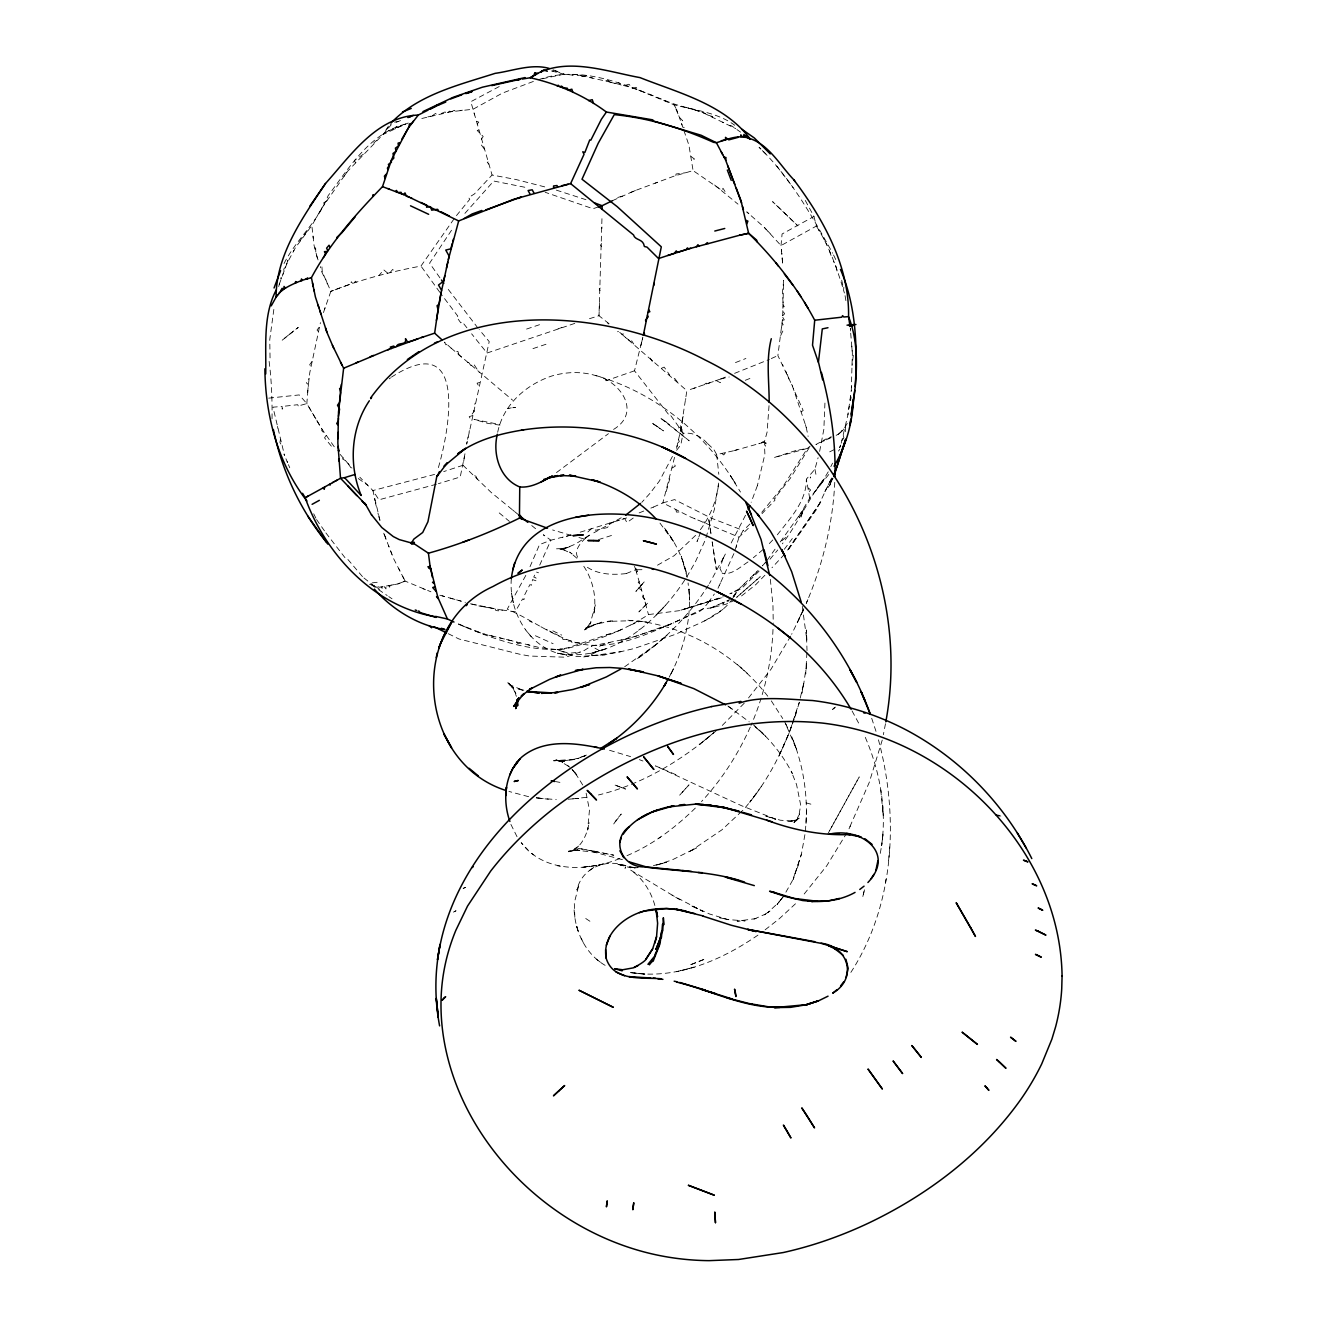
<?xml version="1.0" encoding="UTF-8"?>
<svg xmlns="http://www.w3.org/2000/svg" width="1327" height="1327" viewBox="0 0 1327 1327"><rect width="100%" height="100%" fill="white"/><g stroke="black" fill="none" stroke-linecap="round" stroke-linejoin="round"><path stroke-width="0.75" stroke-dasharray="5 3.75" d="M769.03 405.68L767.089 432.187L764.352 442.007L764.899 454.315L757.369 485.699M327.238 283.895C326.707 278.919 321.117 273.943 320.388 266.578M609.076 323.771L598.975 315.726L602.043 215.82M601.911 228.443L601.927 226.934M843.906 437.877L843.242 435.289M781.719 251.251L781.437 249.376M574.84 917.305L574.292 903.007L578.987 884.528L576.897 890.035C582.221 865.967 610.121 857.01 630.657 867.825L617.785 864.275L634.605 867.725L629.943 867.194L638.353 867.559M783.063 302.639L782.416 292.885L783.643 280.445L782.615 318.181L777.887 355.586L792.484 386.157L806.119 426.846L808.11 436.417M851.287 390.586L852.365 353.181L850.325 328.632M850.856 972.392C894.912 904.384 898.993 816.569 878.457 739.836M511.343 578.539C508.672 609.574 526.57 643.811 557.473 653.183C611.133 663.799 658.905 620.207 685.86 578.356M806.036 823.503L806.484 810.2M834.766 482.348C832.825 523.883 822.674 564.887 806.385 603.088M772.994 629.396C771.717 662.422 764.153 695.149 750.982 725.454M599.588 303.17L598.975 315.726L586.716 319.558M313.255 238.163L313.056 236.372M806.916 652.619L805.688 674.033L806.882 662.14L803.283 686.971L801.79 693.291L803.98 682.277L799.634 700.606M315.926 419.017L306.819 403.574L308.411 384.598L306.388 382.906L309.141 378.245M826.223 439.867L826.306 438.789L815.923 444.578L831.183 437.595M307.549 392.56L309.805 372.539L320.437 322.627M705.964 537.717L714.44 509.22L718.604 483.061M287.13 461.58L287.511 462.459L285.172 456.969M806.235 481.552L806.418 479.147L814.894 469.277L818.095 457.715M888.609 860.659L889.82 845.299M805.29 831.117C808.724 799.202 803.93 766.508 791.804 736.817L796.98 750.385L784.721 721.772M272.035 418.785C272.267 399.609 271.521 379.489 269.033 360.762L270.061 358.738L269.763 339.563L274.142 307.217M785.733 371.145L786.712 373.202M787.309 374.463L788.885 378.991L787.989 375.873M843.624 289.784L843.856 287.196M622.429 859.68L591.593 851.453L595.607 852.233L575.072 850.176L579.816 850.225L568.62 851.221L578.108 849.761L568.686 851.735L574.657 849.662L571.605 850.889L578.854 845.929L574.624 849.313C581.84 844.801 585.622 836.325 587.977 828.43L587.612 829.939L589.47 810.001L586.119 793.164M675.874 175.579L676.024 174.003L685.578 172.775M853.311 355.271L852.017 365.638M325.065 307.665L324.468 309.473M851.387 387.6L851.436 385.958M765.662 442.339L765.812 443.981L765.978 442.919M831.067 255.481L828.678 249.277M837.038 271.007L835.413 263.808L833.456 261.684M629.413 340.342L625.349 337.473L623.093 333.724L622.247 334.454L619.245 331.999L686.872 390.669L680.867 429.185L676.206 449.919M718.471 484.985C716.464 501.175 709.945 516.767 700.258 529.855M841.218 443.185L847.903 414.82L851.304 390.47M804.908 834.683L801.408 854.223L793.164 879.469L801.408 854.223M885.441 883.052L886.021 879.237M438.374 467.602C450.218 427.211 467.121 328.333 391.448 377.133M765.613 445.325L765.397 446.237M847.903 414.82L848.102 413.626M518.907 515.092L491.139 492.4L463.007 465.263L465.064 453.336L460.22 477.007L438.391 483.675M467.004 442.173L466.656 444.147L489.215 341.62L479.213 329.594M682.741 418.387L683.106 416.313M682.708 418.652L682.028 422.5L683.057 424.275L680.519 425.834L682.675 431.375L679.739 434.178M885.491 723.713L883.367 734.677M286.615 264.322L287.843 260.274L287.893 261.718M824.432 478.665L822.143 482.149M821.546 483.144L809.686 498.255L798.672 516.568L800.828 517.729L803.349 509.999L800.231 518.094L798.572 516.402M277.459 426.415L277.89 428.239M280.495 439.353L279.914 442.405L282.087 446.137M838.548 434.145L836.143 435.339M764.335 442.14L733.483 450.798M848.633 409.512L849.297 406.327M851.038 397.785L850.507 400.406L850.026 399.676M880.249 853.394C888.062 813.269 880.498 771.153 863.877 734.146M469.376 430.595L469.028 432.287M587.612 829.939L589.288 822.043L588.956 823.553M791.655 384.249L792.7 386.82M674.547 457.334L662.853 502.9L651.076 508.108M819.638 451.396L823.851 429.318L825.029 400.87M863.96 891.628L862.683 897.218L864.491 889.803M708.203 602.674L714.341 594.015M707.374 443.467C701.635 436.616 692.512 432.055 683.438 433.332L670.284 414.903L669.355 415.434L634.505 370.797L642.865 337.174M640.858 345.634L641.422 343.278M641.505 342.897L642.865 337.191M385.51 537.933L386.041 539.326M741.876 586.318L744.646 583.731M278.687 286.516L279.649 283.232M497.675 432.27C503.348 404.619 525.956 384.531 552.148 375.889C566.148 371.859 581.259 371.311 595.292 375.475C653.465 391.797 703.973 431.988 735.34 483.393L730.232 475.448L740.499 492.052M477.405 479.511L475.912 476.194L472.86 475.132M832.56 478.085L829.823 485.151L831.664 477.969L824.896 491.504L829.823 485.151L833.008 478.284M733.665 596.835L735.639 593.501M882.239 740.101L869.251 782.432L848.699 829.425L850.342 826.041M652.585 360.28L652.27 361.425L649.185 356.2L648.173 356.482M799.517 702.182L789.482 732.139L778.783 756.49L789.482 732.139L799.119 702.547M666.287 491.372L669.753 478.782M319.442 212.121L322.892 206.564M458.96 354.972L457.881 351.307L455.194 351.738M467.651 362.487C469.642 361.027 470.322 369.072 474.253 364.892L479.213 372.472M733.914 553.591L717.99 588.276M734.843 550.622L739.023 537.186L743.269 530.535L750.385 523.535M323.456 312.575L330.854 291.343L322.279 271.952L321.781 264.537M852.183 351.091L851.503 342.88M757.352 485.715L751.165 502.286M829.823 485.151L832.46 477.504M794.027 719.416C782.366 753.056 765.546 785.368 741.494 811.842M794.657 717.625L796.515 712.284M840.339 445.822L839.643 447.78L841.119 443.633M314.715 248.049L315.66 247.917L315.809 252.395M316.506 255.182L318.065 259.959L317.219 260.706M716.198 380.567L720.312 382.69L720.08 379.29L727.461 376.204M798.837 863.811L792.136 881.145L784.307 894.962M723.099 558.567L719.947 568.255L721.988 572.783M279.201 284.426L286.914 263.526L295.523 247.535L311.845 225.557L321.283 208.837L347.425 171.465L382.956 134.525L391.266 124.688L389.723 124.456M700.656 532.21L697.023 541.565L699.661 535.08M723.115 558.501L727.047 550.738M704.703 541.283L695.381 561.902L686.872 576.731M293.466 251.35L293.98 250.388M374.513 498.637L374.96 500.843M284.044 263.542C296.303 239.092 318.215 221.675 328.134 195.666C349.2 167.799 369.619 133.347 405.714 123.992L404.901 122.864L404.005 124.771M815.624 491.123L822.806 480.142C807.911 500.296 797.66 523.584 782.349 543.838M803.449 609.939L791.638 634.289M843.839 428.969L843.375 429.566M810.598 477.139L810.216 478.002L810.631 477.073M395.164 128.868L396.342 126.264L397.918 127.591M343.992 176.358L346.928 172.178M831.664 477.969L816.785 509.087L787.276 551.252M677.251 381.911L674.746 378.427L674.05 378.991M802.951 610.337L797.228 622.794L803.78 608.645M539.707 565.136L550.904 540.189L570.842 535.046M723.497 557.605L709.497 583.465M750.269 727.146C738.044 754.3 721.805 779.745 701.485 801.574M781.553 327.686L781.769 325.762M780.691 335.532L782.88 330.987L781.454 328.615M525.824 575.371L507.246 609.176C532.658 619.875 555.316 638.552 583.001 644.325C623.408 650.744 662.256 625.813 698.583 612.211L703.244 608.761L708.585 602.193M530.02 566.695L539.525 544.601L550.904 540.189L543.324 534.781L544.551 535.66M828.794 474.485L820.385 484.72M745.525 515.224L729.966 545.347M828.23 471.831L820.982 483.907M830.802 466.689L832.56 463.156M790.693 636.097L771.037 669.206L745.592 701.684M641.654 590.266L638.519 588.027L641.621 585.887L640.145 584.991M643.18 595.558L642.467 596.901L645.486 599.953L644.524 600.235L645.337 603.055M846.991 832.593L826.688 865.884L801.923 896.836M758.696 443.732L759.591 443.483M829.574 830.685L859.249 776.909L827.766 834.019M841.799 431.258L842.396 430.18L841.5 431.574M838.681 434.029L843.607 429.318L847.389 423.18M669.19 677.135L673.502 668.808L670.384 674.995C684.068 648.704 691.45 618.747 689.144 589.055L689.658 600.119L688.083 582.935M809.254 447.647L790.228 478.417L776.759 495.651L777.34 496.862L774.338 498.753L775.001 500.146L762.013 513.665M733.765 596.553L736.253 592.688M732.72 598.394C720.146 617.486 695.597 623.989 676.306 634.041L634.206 648.505L620.92 651.673L605.046 654.792L575.802 656.666L557.456 649.666L538.878 647.427L482.812 633.725L455.625 622.778M672.441 456.422L659.37 481.071L650.164 493.146M493.627 636.429L483.973 634.007M354.409 282.717L355.371 281.191L356.349 282.087M676.604 450.334L680.851 444.761L683.073 433.365L678.13 427.991L679.955 427.41L683.438 433.332M838.482 451.047L839.709 449.355M481.469 139.235L483.194 136.515L477.189 130.477L478.815 129.996M708.452 585.091C690.007 614.451 665.225 639.631 636.661 659.237L657.877 643.18L624.37 666.967M343.212 457.964L342.565 458.943L345.601 460.701M388.446 126.165L382.956 134.525L405.714 123.992M733.085 597.648L738.575 589.304L758.099 570.461M724.326 602.043L722.966 604.1L722.784 602.707L723.895 602.939L721.191 603.403M729.021 600.003L727.826 601.794L727.677 600.584M326.193 435.356L324.534 437.827L333.21 448.426M474.834 404.42L475.083 403.242M467.568 439.303L468.049 436.981M819.439 485.997L820.086 485.118M333.094 290.53L330.854 291.343C359.899 279.748 390.254 271.819 420.958 266.063L455.277 217.097M756.672 793.264L749.722 802.254L762.776 784.522M316.987 420.808L322.245 429.616L321.632 430.562L325.861 434.874M451.528 230.251L429.6 263.177L440.282 278.322M767.039 560.359L776.527 547.139M803.548 509.452L779.729 542.677L785.883 537.269L784.556 535.942M585.721 537.966C580.214 543.174 572.866 551.252 578.688 558.982M386.837 129.233L388.081 127.774M312.061 361.425L309.689 364.676L310.999 366.617M784.29 549.295L792.335 538.53M720.461 582.968L719.217 585.622M841.899 440.547L843.707 438.175M319.061 327.321L317.037 330.075L318.181 331.352M725.537 452.64L723.746 454.945L721.805 453.502M783.245 896.621L776.992 904.583L784.307 895.36L778.203 902.957L767.669 912.644L770.738 910.504L762.925 915.812L765.563 914.054L753.039 919.561L756.058 918.566L737.165 921.154L745.144 920.855L727.86 919.578L719.616 917.737L728.39 919.694L709.563 914.004L690.587 905.396L702.928 911.35L672.026 895.111M464.914 213.365L493.744 181.036L525.392 187.372M456.455 215.621L469.791 199.282L468.58 197.574L474.369 193.991L492.068 175.015L515.921 179.493L544.7 186.875M390.005 272.715L392.61 269.481L395.098 271.554M736.684 544.667L736.485 547.338M761.781 512.338L783.03 486.478L807.397 448.393L810.117 446.137M769.992 559.231L777.738 549.992M777.34 534.814C790.096 518.409 806.584 501.224 806.418 479.147L809.686 498.255M477.139 124.074L478.782 122.134L476.343 121.205M649.898 493.428L641.754 502.402M733.134 596.437L738.575 589.304L729.8 593.816M589.669 535.063L584.212 539.144L585.937 537.651M744.248 703.194L721.357 726.367M772.795 539.956L767.056 545.961M693.391 388.479L696.277 387.534M285.653 266.926L283.762 269.016L284.028 271.355M283.248 273.478L282.933 274.324M784.522 554.255L771.982 567.724M307.466 230.832L299.786 241.05M606.356 634.986L609.226 634.024M764.899 575.255L755.942 584.477L738.857 598.079M831.249 436.616L826.588 439.701M741.843 811.212L721.838 829.889L689.393 851.851L696.509 847.853L672.258 859.863L655.09 865.519L666.403 862.351L651.756 866.017M677.765 443.052L679.374 441.393L678.479 439.851M661.609 609.325L655.787 615.28L667.813 603.005M695.613 535.345L674.199 555.681L656.202 565.932M675.874 509.684L676.455 512.106L680.303 511.923M759.061 571.157L741.727 588.442L730.663 593.683M748.295 528.295L739.023 537.186L690.388 516.9L662.853 502.9L674.547 499.599L711.007 518.028L743.269 530.535M795.47 903.787L779.413 918.632L764.07 930.642M806.285 427.659L805.373 424.607M695.331 808.077C675.028 827.882 651.922 845.365 625.581 856.247M661.742 368.16L664.163 367.098L669.77 375.126M587.861 531.978L591.427 528.727M613.256 522.042L609.392 523.236L610.287 524.762L607.119 527.632L595.441 530.269L594.081 527.914M639.15 581.541L638.187 582.404L639.83 583.88M763.125 549.494L753.321 557.755M712.251 381.977L713.296 381.595M736.867 597.15L760.222 576.698L736.601 597.399M761.499 442.936L763.191 441.46L764.02 442.239M809.304 491.521L810.598 490.011L808.491 488.054M484.322 149.039L481.071 144.593L482.846 144.046M663.284 638.42L667.232 634.986L656.865 643.96M716.58 730.464C682.443 759.956 642.666 784.34 598.46 794.973M613.572 429.434C642.235 411.951 619.825 380.783 595.292 375.475M731.393 592.987L730.182 593.617M841.202 431.889L838.133 434.427M713.81 732.67L699.578 744.397L713.578 732.803M703.924 384.896L706.13 383.121L706.528 384.001M708.236 383.403L709.928 382.806M446.834 344.24L445.955 344.854L444.462 342.084L452.922 349.764M474.618 114.951L474.137 113.226M389.259 378.858L390.52 377.847M638.602 630.242L640.045 629.064M633.228 518.028L626.941 522.556L624.718 518.542L617.055 520.881M448.31 633.725L458.976 638.984L519.62 654.211L529.44 656.036L565.849 657.213L584.079 650.578L591.295 646.083L629.761 638.221L667.697 625.581L703.244 608.761L710.177 608.065M556.477 472.578L608.446 433.664M448.028 112.281L449.687 111.053L450.533 111.833M376.536 140.413L373.766 142.951M748.03 561.935C740.383 566.811 732.305 574.973 722.535 573.43L722.004 572.8M795.089 820.899L799.617 817.963L793.928 822.541L798.273 818.095L795.619 821.048L799.634 813.982L798.854 815.823L800.679 805.008L796.548 784.522L791.356 771.568L792.352 773.575C783.179 755.428 770.124 739.355 754.781 726.051M593.799 867.427L589.337 870.562M658.457 838.482L660.531 837.005M589.088 535.312L575.503 544.053L565.667 548.167L570.311 546.492L559.795 549.229L565.551 548.35L556.361 548.831L565.352 550.058L562.748 549.312L572.103 553.94L569.631 552.065L577.975 559.148M805.273 200.443L813.965 216.434L782.084 234L781.006 245.561L782.731 264.803L781.852 253.142M757.949 935.12C720.345 961.047 673.867 980.835 627.455 971.994M621.202 517.779L590.581 534.599M704.554 621.036L722.983 609.358M721.457 597.797L679.872 610.602L648.472 614.567C623.192 631.055 594.463 641.339 565.435 648.953C527.947 652.436 490.592 637.905 456.554 623.425M813.965 216.434L816.337 226.088L781.006 245.561L764.087 227.166L746.753 211.872L750.933 215.571M735.573 599.887L726.051 604.167L710.658 608.015L713.876 607.152L713.063 606.97M425.536 589.719L422.998 588.74M688.481 607.816L680.519 610.287L723.265 596.768M453.436 912.13L456.073 910.753L453.967 911.749M698.201 110.954L691.5 108.897M514.445 511.442L512.72 510.032M693.656 109.511L674.099 104.85L638.486 90.054L636.031 87.283L632.581 88.328L628.948 84.215L623.541 85.873M829.707 451.843L834.069 449.671M499.217 86.554L470.82 101.698L492.068 175.015M612.576 200.626L633.626 191.171L674.332 176.027L693.092 170.619L722.07 190.524L722.983 188.235L726.698 194.19M771.302 358.555L777.887 355.586M463.123 888.476L465.644 887.332L463.604 888.145M617.553 331.767L618.465 331.352M718.836 604.448L716.497 605.46M710.658 608.015L729.601 599.738M650.877 508.108L653.365 507.096M622.28 629.164L619.659 630.458M626.294 573.546L635.716 569.714L634.339 565.849M636.529 635.981L626.958 638.851M396.043 122.399L400.538 120.575M639.133 512.902L646.282 510.032M734.594 373.351L769.312 359.451M745.243 380.302L750.435 378.261M735.473 362.586L745.89 358.489M586.434 755.063L577.245 758.679L584.925 755.909M388.595 130.693L408.235 123.029M369.503 584.245L379.539 587.231L397.835 583.946L405.117 581.093L430.927 591.792M399.444 583.316L405.117 581.093L393.704 558.849L383.702 533.189M397.835 583.946L399.112 583.449M630.358 625.083L639 621.733L638.171 620.771M619.825 858.503C587.828 871.773 543.954 873.149 521.196 842.662L527.93 849.894M796.499 819.986L794.06 820.932L798.008 819.837L787.558 821.247L794.226 821.231L780.326 820.202L765.845 816.105L775.698 819.207L774.57 818.859M685.644 399.676L685.794 398.498M335.051 289.817L341.205 287.561M343.809 286.599L349.665 284.459L351.356 281.772L352.567 283.381M626.095 573.612C611.963 575.138 595.889 574.657 584.394 565.07M599.539 646.199L610.105 642.417M719.864 379.257L686.872 390.669M585.307 755.76L574.74 759.11L559.115 761.648M634.505 370.797L605.975 380.749M636.396 571.987L637.673 571.539L634.389 565.833M488.154 161.977L487.225 162.292L488.8 164.166M572.169 75.025L575.454 74.378C595.989 79.205 618.282 83.037 638.718 90.12M526.587 329.063L539.525 324.7M532.973 348.619L545.978 344.274M533.388 81.445L502.435 93.089L473.059 109.245L451.628 111.634L420.41 118.8M598.444 206.912L593.003 208.721L545.181 192.282M463.007 465.263L443.716 471.583M502.203 638.469L499.317 637.756M511.326 640.692L504.99 639.15M520.449 642.932L517.994 643.728L516.336 641.92M529.573 645.154L527.665 644.69M619.095 630.74L567.624 647.858L557.456 649.666L568.868 653.299L580.347 652.088M574.79 323.39L487.026 353.032L471.616 333.807M566.662 639.465L562.98 639.514L562.3 637.408M598.427 539.641L611.482 535.478M538.463 79.753C581.508 64.177 626.941 85.392 666.801 101.2C688.796 110.572 714.706 110.406 734.743 125.269M434.592 474.419L372.904 490.542L359.833 477.206M580.198 532.177L626.626 517.928M688.497 607.832L713.478 600.152M714.706 599.787L720.594 597.979M605.742 80.914L607.915 80.25L609.425 81.942M610.188 82.158L614.7 83.369L618.432 82.241L621.053 85.177M571.108 534.963L562.333 537.584M625.697 639.133L620.97 640.195M472.495 415.633L469.211 416.628L471.45 420.676M577.212 75.589L580.662 75.075L581.873 76.286M582.105 76.319L585.837 75.805L592.572 78.028M532.343 622.512L529.423 621.069M542.328 627.489L540.885 626.759M547.321 629.96L546.608 629.612M552.314 632.448L549.478 631.038M436.401 484.239L378.941 499.815L372.904 490.542L380.385 522.075L378.825 516.601M430.927 116.129L427.808 116.925M630.541 341.304L631.735 340.906L633.842 344.157M801.093 411.851L803.183 410.507L793.247 388.413M598.61 865.138L604.233 863.578M782.366 320.354L784.323 319.907L782.648 317.103M781.835 325.181L783.229 324.8L782.084 322.909M479.628 382.508L477.057 383.171L478.782 386.091M782.681 315.776L784.639 313.802L782.814 310.866L782.93 307.018L784.274 306.686L782.996 304.629M601.629 243.488L600.6 245.18L601.546 246.706M484.421 606.937L489.049 607.766M542.312 78.807L564.075 74.163L576.582 75.506M720.395 379.041L729.187 376.984M733.466 450.798L716.68 454.58L713.86 449.471L707.921 443.882M583.698 656.948L620.92 651.673M657.429 182.297L655.074 183.192M600.235 288.025L599.19 288.971L600.119 290.547M459.208 355.188L461.481 357.162M451.097 348.105L512.653 400.223M694.403 518.625L695.265 519.006M702.779 522.257L704.405 521.926L704.67 523.087M467.237 627.787L463.455 626.211M649.45 94.25L651.109 94.897M391.382 585.107L394.401 584.56M557.456 649.666L566.198 648.107M569.067 760.371L575.901 759.21L553.541 760.753L564.655 761.167L555.233 760.321L562.018 761.598L555.864 759.84L562.748 762.312L559.861 761.068L568.387 766.21M394.418 122.084L398.448 121.437M460.087 110.539L462.426 110.207M586.517 797.328L571.207 799.036M451.628 111.634L454.415 110.29L455.277 111.153M334.255 446.768L321.665 428.721L306.819 403.574L300.93 405.249L299.089 404.553L298.276 406.095L297.712 404.718L283.679 406.278L282.17 409.197L282.104 406.46L272.964 407.173L284.509 455.426L283.961 454.149M372.224 582.885L378.212 582.138M676.969 446.602L677.201 445.54M672.159 468.049L675.36 466.042L673.37 462.625M580.198 643.578C579.335 640.493 571.157 645.751 571.572 641.09L567.525 641.107L567.143 639.631M568.155 799.236L578.754 798.373L572.601 798.871M551.551 70.978L564.075 74.163L552.928 70.066M432.287 115.781L435.538 113.425L436.765 114.636M552.248 70.928L553.608 70.829M605.046 654.792L589.52 655.621L599.124 650.529L591.295 646.083M641.969 569.698L636.147 569.731M684.268 127.326L682.841 127.309L676.621 109.494M476.028 631.204L482.282 633.526M560.575 761.001L564.655 761.167M538.281 798.124L556.278 799.6M268.701 398.15L299.238 394.915L306.819 403.574M536.29 797.826L548.35 799.236M536.324 797.842L542.395 798.572M495.054 608.861L495.867 610.52L498.67 610.851L499.101 609.591L515.141 611.78L522.589 598.941L523.999 599.688L524.198 595.773L529.888 584.626L531.58 585.207L532.459 579.584L536.838 581.077L535.859 577.792L533.736 577.063L536.307 572.02L538.513 572.783M499.931 425.138L487.921 423.413L473.971 419.382L499.864 424.54M704.139 113.259L705.466 113.459L698.019 110.921M729.386 125.501L731.641 125.849L740.582 132.136M389.01 546.873L388.413 545.364M391.979 554.421L390.785 551.402M400.024 571.174L398.631 568.454M557.29 865.718L560.425 866.232M441.244 113.508L445.092 111.932L445.889 112.679M450.218 598.112L460.983 601.114M479.113 605.975L484.023 606.87M489.746 607.899L494.075 608.678M555.449 781.57L559.928 782.366M502.485 610.204L471.367 604.001M776.809 166.107L793.131 187.588M528.644 796.698L508.921 791.439M762.262 150.581L767.106 155.209M389.956 585.356L389.707 587.181L388.463 585.622M378.377 514.843L377.946 513.101M686.374 107.553L688.978 108.217L688.083 108.001M523.833 690.189L516.717 688.497L523.817 690.654L509.236 684.5L512.189 686.49L506.732 681.995L514.196 688.597L506.732 681.995M998.684 815.508L1000.857 816.055M316.572 519.554L324.451 530.866M806.053 802.901L812.638 804.61M617.785 864.275L623.06 865.635M470.504 603.768L479.014 605.941M556.328 190.126L585.987 199.697M571.323 535.411L552.596 529.954M578.954 537.535L584.809 539.177M439.768 595.193L465.429 602.358M609.541 750.286L630.624 756.622M707.921 115.101L714.623 117.141L715.369 118.7M640.261 634.721L673.668 622.894M694.784 109.876L701.817 112.131L735.755 128.636M775.698 819.207L741.627 805.754L655.505 765.895L675.941 774.703M664.13 100.371L665.673 101.068M555.2 633.875L559.165 635.849M553.011 69.8L560.309 72.438M638.718 90.12L641.157 91.065M639.332 759.625L642.932 761.018M442.073 595.79L444.412 596.486M373.667 585.754L372.887 585.439L375.027 586.368M766.425 229.637L764.269 227.348M770.124 233.519L767.869 231.147M363.93 577.958L374.015 585.92M535.411 635.749L553.127 643.711M552.845 630.856L561.703 635.102M756.805 571.871L750.103 578.555M850.524 331.004L850.441 328.499M679.971 899.822L630.69 870.13C642.915 878.408 651.109 891.727 654.957 905.81M574.11 909.858C575.089 931.902 585.953 954.694 605.742 965.691M728.54 706.71L732.919 709.514L729.551 707.158M585.738 918.5L592.804 923.161M691.068 156.503L694.469 159.058L691.533 159.953L691.815 161.131M371.261 584.693L387.202 595.524M388.794 596.603L391.996 598.776M531.629 853.377L533.786 854.87M727.876 705.981L749.224 721.855M358.29 478.533L367.761 485.3M714.606 185L737.978 204.142M596.304 959.106L601.396 962.987M567.309 765.248L569.88 767.255M607.418 322.444L608.413 323.987M767.786 696.227C736.701 655.986 689.692 627.936 639.166 621.119L647.095 622.197L627.887 620.19L633.079 620.688L607.102 621.401L613.505 620.605L595.276 624.271L585.904 627.92L601.463 622.147L585.34 628.915L589.188 626.576L584.593 629.927L589.57 625.564L585.257 630.076L591.411 621.185L590.017 624.105L595.475 604.631L593.617 614.783C597.167 597.399 592.738 578.92 582.57 564.506M531.729 525.558L536.772 529.672M755.328 726.931L765.911 736.485L752.21 723.729M387.783 273.213L383.652 269.779L379.058 275.452M499.234 512.919L509.468 521.445M735.672 450.185L737.464 449.687M473.606 410.292L474.436 411.022L472.13 413.924L472.661 414.853M747.682 673.668L737.381 664.562L742.009 668.659M823.437 238.23L824.482 240.154M363.382 154.181L354.326 160.567L355.454 162.508L352.982 165.427M326.973 200.709L323.523 202.998L324.667 204.01M814.927 469.376L816.404 476.658M511.973 686.64L507.395 681.696L513.383 688.531L510.995 685.628L515.871 693.623L512.803 687.204L516.402 696.376M635.451 190.491L628.965 193.211M375.558 586.468L379.638 589.387L378.676 587.065M572.65 770.191L576.781 774.935L572.037 769.378L576.781 774.935M340.127 454.381L351.987 468.116M362.47 576.615L347.657 559.165L345.999 558.999L325.098 531.895M818.56 229.803L819.439 231.28M659.983 523.103L674.398 542.71L663.948 527.383C674.68 541.151 682.675 557.075 686.739 574.093L681.298 556.262L687.187 577.427M531.215 636.612L525.426 629.695M760.636 148.889L759.061 147.231C790.345 177.436 811.825 215.77 832.659 253.175M477.969 328.084L446.22 286.732M384.001 586.434L385.991 588.923L385.858 586.086M381.015 586.965L382.159 588.392L382.093 586.766M466.922 327.819L462.227 321.847L460.751 322.809L456.571 316.888L457.782 316.108L440.995 293.93M558.053 328.814L561.802 327.537M575.437 773.342L582.901 785.252L582.271 783.793M439.784 292.255L420.958 266.063M771.319 700.905L782.748 718.554M348.056 463.554L351.473 468.547M722.402 122.117L723.779 122.781M711.869 116.312L712.516 117.24L712.085 116.378M375.359 502.634L376.304 506.416M622.496 196.064L615.496 198.154L616.043 199.033M313.703 513.781L315.876 518.144M842.761 285.056L841.086 277.21M816.337 226.088C829.508 246.523 837.519 269.895 844.403 293.018M826.091 243.14L827.103 245.163M852.067 710.94L859.548 724.774M517.032 836.723L510.845 824.283M675.99 108.35L674.099 104.85L679.441 117.323L682.642 120.691L680.851 121.454L682.045 124.987M785.269 723.298L787.807 728.059L785.501 723.348M782.515 364.494L783.112 365.671M402.811 576.598L405.117 581.093M833.555 255L836.143 260.407M581.16 938.123L583.897 943.895M383.719 533.205L385.875 538.016M288.44 464.649L289.75 467.718M850.541 395.993L851.055 397.32M317.369 257.985L314.084 245.561L311.845 225.557M871.706 718.289L876.832 733.897M683.903 130.477L688.895 145.091L693.092 170.619M635.733 569.714L644.524 600.235M645.337 603.072L648.472 614.567M578.074 931.09L576.283 924.471L577.908 930.526M802.288 606.339L806.916 640.576L806.318 629.927L807.015 650.562M716.68 454.58L718.803 474.27M845.067 295.672L846.045 301.561M710.973 533.769L708.568 517.928L711.007 534.117M712.168 541.681L716.348 569.416L712.234 542.212M770.34 579.385L772.961 605.162L773.243 623.491M880.763 789.947L883.251 815.773L882.621 805.24L882.886 808.259M845.448 426.664L845.564 432.104M281.125 277.625L281.042 278.819L281.125 277.625M882.986 834.119L881.626 845.647L882.986 834.119M807.861 599.671L806.235 603.254L807.861 599.671M625.697 867.078L625.05 868.206L625.697 867.078M616.425 819.754L613.456 824.415L621.268 814.015L616.425 819.754M820.783 501.905L786.861 551.219L820.783 501.905M644.209 581.906L635.882 591.394L644.209 581.906M688.912 784.97L679.656 795.172L688.912 784.97M765.679 562.266L762.345 565.866L765.646 562.383M647.51 603.238L638.901 611.896L647.51 603.238M834.003 708.104L832.543 709.464L836.64 706.196L834.003 708.104M288.506 335.051L281.954 340.392L298.276 327.387L288.506 335.051M703.808 959.487L689.211 965.293L703.808 959.487M795.951 450.5L774.023 457.599L807.397 448.393L795.951 450.5M605.925 648.721L589.968 653.68L605.925 648.721M693.988 967.201L676.422 971.729L693.988 967.201M511.277 407.887L507.694 408.467L515.49 407.372L511.277 407.887M596.453 865.32L581.939 867.344L596.453 865.32M637.789 867.659L634.057 867.875L637.74 867.676M644.789 974.084L630.806 972.658L644.789 974.084M594.745 851.254L577.56 848.202L613.771 855.202L594.745 851.254M560.624 653.796L557.473 653.183L566.977 655.09L560.624 653.796M619.809 786.861L614.136 784.738L625.548 789.067L619.809 786.861M605.61 379.787L606.621 380.302L605.61 379.787M657.412 426.63L651.308 422.55L663.434 430.877L657.412 426.63M665.922 421.886L659.901 417.64L689.194 440.813L665.922 421.886M787.674 216.036L772.579 201.638L797.859 225.855L787.674 216.036M513.25 602.491L511.575 593.501L513.25 602.491"/><path stroke-width="1.5" d="M436.948 475.713L427.941 521.743L422.699 532.492L413.842 539.094L411.917 542.279L428.422 553.193C459.822 544.518 490.227 532.525 519.438 518.111L519.753 486.959C499.665 478.831 492.45 454.066 497.326 434.261M602.076 209.45L602.093 205.718L612.576 200.626M332.43 345.302L343.627 368.243L338.518 411.917L337.854 442.986L340.525 478.267L365.705 504.592L371.261 514.478L381.794 527.516L393.29 536.572L399.261 539.591L411.47 542.992L414.372 542.511M517.132 699.827L515.705 708.485L518.741 697.919M644.839 910.919C624.105 916.111 601.761 934.871 606.19 958.31C613.356 981.665 642.285 977.286 661.261 978.762M769.162 402.363C769.212 381.197 765.928 359.368 771.286 338.717M605.61 949.651L606.24 958.276M804.56 302.473L808.093 308.312M326.956 332.38L325.513 327.968M342.101 365.29L340.475 362.155M834.982 476.426C835.828 441.31 830.52 406.244 821.413 372.389M277.177 295.573L277.559 295.042M278.852 293.499C283.348 287.378 301.146 280.246 307.084 278.869L307.333 277.924L307.682 278.703M662.754 930.973L663.351 917.77L664.064 924.554M655.339 955.34L647.958 964.314L653.365 960.632L659.983 943.845L661.825 930.774L658.491 946.732L654.792 955.191M430.893 568.138L430.429 569.001L428.422 553.193M741.594 202.965L725.687 160.252L725.969 157.531L724.094 157.216M736.303 188.285L740.897 200.41L748.627 233.287C774.586 258.931 797.627 287.893 814.712 320.238L812.522 345.202L818.825 363.565L822.657 379.904M661.443 937.492L662.521 924.139M338.385 418.022L338.352 419.796M280.81 291.509L280.959 289.966L281.457 290.978M281.938 290.563L282.153 288.274L282.751 289.883M341.288 384.515L340.923 388.164L339.612 388.512L340.475 392.576M629.396 826.505C610.337 840.256 622.015 867.51 644.391 866.896C677.815 871.557 712.3 871.01 744.563 882.073M533.935 75.705L530.236 77.746L522.141 79.073M540.587 72.056L541.665 71.708M283.746 289.186L284.061 286.45L285.487 288.191M854.787 390.37L851.171 413.941M855.235 386.472C857.507 347.276 856.23 305.956 840.455 269.414M435.886 616.756C374.446 607.053 325.181 554.122 305.193 497.725L340.525 478.267L344.572 477.654L361.193 495.502C348.619 465.047 350.676 428.356 369.337 400.787M516.601 706.511L517.497 699.279M829.425 834.152C860.095 826.887 896.355 852.448 867.908 882.521M877.86 860.958L875.969 869.981M850.789 419.083L850.026 424.922L850.64 420.825M851.304 415.202L853.361 399.676C852.432 423.081 846.012 446.005 834.086 466.208M313.272 286.698L312.509 282.999M441.924 339.778L434.642 333.16L437.777 311.563M652.652 948.838L646.282 958.691L652.652 948.838L656.55 936.762L657.628 923.227L655.969 909.128L657.528 916.625L655.92 909.26M511.343 578.539C519.637 509.17 610.967 506.964 662.969 520.632C758.828 545.248 837.221 621.948 870.363 714.407L861.024 691.599L861.82 693.291M851.254 416.711C856.214 384.067 860.924 347.956 848.55 316.639C849.579 266.312 823.37 218.972 793.778 179.726C779.695 165.095 768.698 143.731 747.864 137.892C737.547 134.591 726.284 139.766 716.398 142.719L713.511 142.337C682.128 128.221 648.604 117.921 614.268 114.636L598.212 143.25L582.006 179.228L617.188 206.647L661.31 246.822L643.33 335.267L644.59 334.172L643.877 332.878M370.167 356.747L373.484 355.42M343.627 368.243L385.908 350.494L423.562 336.71L421.389 337.622M438.043 309.821L437.064 305.708L438.972 304.298M436.401 320.388L441.244 291.973M330.39 483.774L330.224 485.035L329.461 484.488M333.641 482L332.563 482.597M818.427 362.221L822.292 328.914L827.982 327.719M885.822 721.838C912.163 579.236 836.06 424.209 705.3 360.065C604.15 306.703 445.076 294.76 370.565 398.05M440.282 296.784L439.088 303.701M295.34 283.033L295.639 281.523L296.701 282.535M301.096 280.909L301.494 278.935L302.191 280.511M851.138 709.315C813.368 645.022 748.859 599.356 678.528 576.747C618.664 554.354 549.627 554.852 493.014 586.484C407.14 625.332 417.026 761.516 505.438 790.328M436.235 657.628L437.263 652.884M447.796 262.165L440.398 296.137M448.377 259.495L458.678 220.929L513.781 199.282L570.61 183.624L633.543 234.945C634.688 239.772 641.488 239.092 643.595 243.803L644.375 246.49L647.012 247.104L658.54 258.549L674.332 253.357L676.239 250.886L677.268 252.412M444.114 278.935L444.81 275.734M446.486 268.12L449.123 256.078L445.756 250.073L450.798 248.846L452.258 243.422M308.229 496.016L307.565 496.364M324.601 486.943L324.252 489.298L323.373 487.639M443.948 279.649L443.616 281.142L438.507 285.023L441.592 290.364M515.705 708.485L517.762 699.395M654.941 943.033L656.55 936.762M452.772 241.531L453.436 239.092M512.769 569.814L514.627 563.046M725.786 160.368L716.398 142.719L701.087 135.238L653.398 121.006L652.784 119.861L606.389 112.032C583.747 95.196 557.705 83.966 530.236 77.746C563.046 55.27 604.697 71.177 640.029 77.613C678.379 92.857 724.708 104.319 750.253 139.136L748.312 138.124M396.69 346.513C397.37 341.802 407.223 345.982 405.498 338.684L407.621 342.001L411.37 341.105M837.768 462.244L845.714 439.353L833.804 476.575M274.059 287.976L280.578 270.658M333.84 348.553L327.006 332.513L315.411 296.983L311.414 277.691C329.66 243.538 355.769 214.294 382.508 186.643L391.631 159.422L408.368 127.956L418.287 115.051L428.206 110.041M660.73 937.343L655.986 949.319L660.73 937.343L656.898 949.585L658.491 946.732M606.356 945.156L609.922 936.182M836.673 467.486L845.714 439.353M619.759 842.446L621.119 838.266M836.889 989.76L832.676 993.177C857.872 978.613 848.666 946.3 821.048 943.232M846.079 977.452L848.119 968.179L845.929 959.305M604.283 749.075C577.477 743.07 544.601 737.961 521.71 757.12C504.542 773.342 502.286 800.115 509.9 821.463M833.937 474.552L835.977 469.244M725.604 704.853L693.839 688.63L658.159 675.874L681.099 683.405L656.915 675.609L628.55 669.04L643.529 672.026L622.861 668.41L609.757 667.498L596.122 667.763L575.304 670.616L583.117 669.322L555.582 677.035L560.707 675.111L549.527 679.407L529.423 689.493L532.227 687.718L521.179 696.161L524.032 693.507L513.649 706.428L518.243 699.561L516.137 704.471L518.807 697.737M516.137 704.471L517.331 701.485M746.769 223.981L747.897 221.145L745.973 220.332M748.163 509.303L749.772 505.604M570.61 183.624L584.079 154.214L582.769 151.809L584.892 152.439L589.735 139.932L590.83 140.164L601.38 119.297L606.389 112.032M520.184 758.712L512.703 768.582L509.784 774.902M439.436 471.649L437.296 476.028L447.348 462.808L444.081 466.208L465.611 448.294L457.732 453.867C476.891 439.619 500.511 433.547 523.717 429.832L521.345 430.197C577.311 421.356 635.932 430.86 685.578 458.379L661.742 446.801C698.284 463.14 732.985 485.516 759.21 516.087L757.369 513.997L770.241 530.883L785.236 556.494L781.736 549.594L791.688 571.738L801.342 602.475M276.315 289.867C262.763 315.179 266.329 346.098 265.715 373.949M418.287 115.051C376.536 116.693 350.726 155.524 325.497 183.508C302.573 217.661 276.198 254.618 276.066 297.165L271.239 305.857M668.178 678.943L664.163 686.109L665.855 683.123C651.64 707.258 632.05 728.108 608.811 743.734L616.673 738.31L600.882 748.279M401.915 139.053L408.451 127.84M739.156 703.177C760.869 695.63 789.001 699.495 812.472 700.523C845.382 704.421 877.396 714.805 906.706 730.215C960.317 758.779 1004.589 804.295 1031.792 858.586M871.225 878.574L873.929 874.36M407.953 117.572L410.922 116.361M654.244 283.182L653.747 285.537M646.979 318.049L645.536 320.255L646.299 321.316M370.78 398.73L371.643 397.47M792.899 285.205L784.34 273.926M309.821 206.232L325.497 183.508M276.066 297.165L280.312 291.923M623.242 834.152C634.522 817.349 654.626 809.37 673.834 805.788L652.187 811.975L637.524 819.804M512.703 768.582L517.779 761.466L516.137 763.29M696.41 246.722L697.952 244.715L698.997 246.042M706.03 244.151L707.225 242.609L708.037 243.637M739.587 702.348L740.897 701.419L711.504 706.561M840.572 985.944L843.707 981.864M686.059 249.675L687.436 247.917L688.597 248.879L739.902 235.161M649.351 964.845L652.801 960.466M395.628 191.503L396.524 190.408L397.271 192.15M398.233 192.515L401.053 192.332L401.733 193.891M403.425 194.555L405 192.896L406.394 196.18L409.048 197.026M387.832 169.508C386.107 166.771 390.453 167.202 388.396 164.399L391.432 162.259L391.216 160.783L393.837 158.095L393.008 153.468L396.01 151.278L395.429 148.143L398.432 145.97L398.083 143.134L399.875 142.586M385.062 178.448L384.399 176.126L386.456 173.97M325.248 254.718L323.423 257.521M387.965 188.567L389.176 188.998M342.499 232.009L355.354 216.55M408.915 127.193L409.396 123.992L411.718 123.328M412.531 122.217L413.228 121.255M646.365 958.558C645.486 962.539 625.415 971.629 638.005 965.592M466.109 605.726L467.22 604.648M390.984 123.096C418.237 94.532 458.76 85.028 495.153 73.35C512.72 70.928 531.795 63.381 549.361 68.473M640.493 503.447L625.664 515.191M313.885 289.618L314.184 291.077M389.342 349.233L387.915 349.764M342.117 232.557L336.958 237.268L337.406 238.147M711.803 706.545C571.157 737.878 409.247 864.408 439.602 1025.887M472.08 867.626L473.225 866.713M859.763 889.472L864.059 886.154M549.743 476.924L548.217 478.052L552.43 475.995L541.217 481.867M457.732 453.867L458.943 453.005M407.339 359.551L418.934 351.605M542.013 70.58L541.184 71.741M620.936 668.957L606.339 676.936L580.844 687.403L589.57 684.467L573.048 689.443L554.603 692.661L557.589 692.462L541.416 693.341L551.485 692.876L527.217 691.384M307.25 496.547L306.404 497.028M518.376 198.469L520.98 197.01M312.094 504.326L319.343 500.345M334.935 481.303L336.992 480.175M642.185 816.901L647.062 814.247M828.048 996.162L817.996 1001.105L804.477 1005.319L817.946 1000.94L807.164 1004.34L812.622 1002.897M547.835 478.35C539.343 483.177 529.705 487.921 519.753 486.959M855.052 892.391C841.816 899.839 826.373 902.144 811.344 901.398L828.496 900.867L839.394 898.462L836.74 899.49M523.369 518.724L522.307 519.272L520.317 515.49L518.907 515.092L527.831 522.374M422.931 111.617L453.27 97.269L482.398 87.2L525.094 77.563M434.46 343.129L437.794 341.669M436.782 105.812L445.756 102.063M402.496 111.966L411.237 108.416M413.278 115.399L408.451 117.373M430.147 566.231L428.256 566.944L429.766 568.736L428.157 566.629M652.187 811.975L657.479 809.984M450.815 98.895L461.73 94.847M436.633 105.38L440.265 104.037M465.379 93.504L471.815 91.546M433.547 581.939L432.502 582.304L433.962 583.449M434.891 586.75L432.702 587.546L436.201 591.427M437.578 596.404L436.5 596.768L438.424 598.842M412.498 340.691L417.988 338.8M423.529 336.876L434.642 333.16M355.006 474.452L344.572 477.654M556.975 85.774L558.468 85.276L558.717 86.305M559.928 86.67L561.553 86.139L563.063 87.599M562.897 87.549L567.392 88.279L567.807 89.655M598.444 206.912L602.093 205.718L594.529 202.882M667.78 255.464L690.72 248.249M678.578 251.981L681.481 251.085M466.291 93.52L471.782 91.812M639.415 912.661C652.818 907.734 667.448 907.801 681.414 910.057L666.469 908.464L644.839 910.969M681.995 250.919L685.727 249.758M648.19 312.227L649.848 311.729L648.721 309.689M647.078 317.568L648.273 316.888L647.51 315.511M633.195 967.881L622.695 969.772L614.7 968.76L622.181 970.817M413.875 543.639L411.851 544.236L410.756 542.494M520.98 197.093L485.748 209.898M568.686 90.07L571.854 89.191L572.7 91.961M543.888 479.329L557.688 475.547M339.48 402.463L337.522 405.233L339.563 409.081L338.435 416.346M305.608 279.251L311.414 277.691M588.624 100.62L592.24 99.674L593.534 103.423M714.789 231.031L724.758 228.476M555.864 475.945L548.283 477.836L564.041 475.248L560.293 475.481L575.885 476.194L569.432 475.166L600.053 482.016L591.726 479.677C616.01 487.026 638.685 500.461 656.135 518.94M412 198.386L411.171 197.988M429.683 206.531L426.581 207.261L426.73 205.171L420.841 202.45M438.524 210.595L437.562 209.301L431.657 210.164L430.744 207.012M338.335 420.676L336.71 423.645L338.236 425.022M518.193 79.703L520.035 79.371L517.464 79.819M491.77 85.608L518.044 79.736M748.627 233.287L739.935 235.161L748.627 233.287L756.556 240.038L757.418 242.078M721.357 140.712L725.604 139.866L725.521 137.361L728.805 139.866L738.094 137.361M741.013 136.781L740.781 134.856L742.274 136.631M668.344 806.932L695.53 804.129L725.57 807.828M863.943 713.113L865.204 712.898M588.558 515.258L575.619 517.314M358.058 361.989L356.167 362.802M814.712 320.238L841.849 317.186L842.579 315.627L843.79 316.987L848.55 316.639L850.026 326.525M568.172 184.204L561.669 185.747M679.291 805.041L684.699 804.461M327.371 251.45L324.451 251.632L325.629 254.137M766.707 820.169C793.43 830.155 821.778 835.761 850.358 834.534L847.356 834.235L861.041 836.939L855.451 835.33M830.437 834.235L839.444 834.136M698.168 872.536L702.381 872.668M703.393 804.477L695.431 804.162L711.106 805.174L705.964 804.726L723.364 807.231L739.089 811.245L715.999 806.02M650.761 977.982L629.098 976.622L633.477 977.352M848.782 325.48L852.83 325.662M771.418 891.578L793.961 898.412L817.731 901.315M691.45 871.408L646.498 866.979L629.612 861.969M414.389 542.511L411.901 542.279M653.183 978.082L655.571 978.314M657.86 978.812L662.919 979.343M527.101 691.4L539.359 692.993L527.201 691.417M374.363 589.138C391.996 609.292 418.187 625.664 444.943 629.562L441.36 628.252M807.562 900.668L812.555 901.415L802.769 900.552L784.92 896.405L769.594 891.246L774.935 892.623M554.023 781.338L551.153 780.89L554.669 781.487M721.258 151.875L722.668 154.546M676.554 909.377L702.945 915.895M594.463 746.935L597.283 747.449M681.315 910.189L686.059 911.052M676.422 909.36L694.635 913.507M814.811 941.689L747.599 929.364L822.193 943.563L847.289 951.675L828.662 945.72L836.458 949.634L834.55 948.556L843.375 955.506M420.394 612.643L436.052 617.42L435.72 616.425L447.431 618.979L453.983 622.031M996.262 815.126L999.331 815.74M674.166 981.2L676.886 981.764M682.708 870.512L685.362 871.093M749.191 929.978L756.257 931.537L731.376 925.284L702.746 916.045M652.021 569.001L653.697 569.399M527.4 691.035L530.966 691.881M723.364 807.231L771.932 821.745M679.739 982.461L705.632 990.224M726.997 997.871L752.177 1004.307L749.855 1003.66L769.229 1006.944L779.679 1007.375C743.75 1008.006 711.09 990.357 676.836 982.113M725.073 876.782L738.111 880.282M726.649 877.562L754.333 885.623M716.331 993.84L701.801 989.428L732.222 998.999M743.236 812.472L751.513 814.878M537.817 73.582L534.748 72.686L536.34 74.395M535.909 74.627L534.117 74.096L535.262 74.975M745.111 137.029L743.651 135.603L745.127 137.394L743.452 136.797M652.221 960.284L653.365 960.632M709.049 991.617L712.632 992.795M415.251 609.989L416.479 610.403M418.154 610.967L419.664 611.482M547.504 528.212L519.438 518.111M382.508 186.643L405.316 195.301L458.678 220.929M624.486 975.71L615.91 971.878M543.456 69.867L547.305 71.293M410.507 205.801L428.654 214.31M434.095 626.742L446.535 632.863M440.912 211.739L449.405 216.052M722.236 594.38L716.978 591.676L741.279 604.249M741.843 129.233L754.35 137.991L770.224 153.915M864.972 838.764L872.088 844.436M743.817 134.458L750.253 139.136M777.539 627.903L790.759 638.287M469.111 768.3L478.251 775.847M429.069 625.614L431.64 627.787M362.022 501.142L365.804 504.758L365.025 503.281M743.435 209.766L742.506 206.365M338.037 446.436L338.949 451.147L338.252 450.434M347.624 485.815L356.814 495.601M462.808 542.212L469.343 539.774M778.451 266.18L775.764 262.63M306.902 500.942C277.957 463.637 265.35 415.616 264.886 368.757M340.442 392.925L339.546 401.849M623.74 857.69L619.858 850.773M371.51 514.776L371.66 514.942M273.379 429.533C281.921 470.654 300.084 509.701 326.542 542.378M307.715 516.004L327.752 544.087M793.778 179.726L794.989 181.467M441.476 279.997L443.848 283.364M797.112 290.862L800.894 296.651M394.567 347.309L393.771 346.065L390.304 347.077L391.249 348.537M734.81 184.337L727.86 165.975M337.937 438.673L338.086 432.386M302.539 493.312L305.193 497.725M1026.235 848.119L1017.394 833.124M319.973 310.966L320.918 313.885M482.132 211.275L481.701 210.512L472.196 213.929L464.251 218.457M557.639 186.709L556.992 185.548L553.575 185.962L553.608 187.671M530.07 194.14L528.096 190.541L532.193 189.794L533.918 192.962M447.431 618.979L437.893 597.515L430.777 568.885M372.605 196.296L373.219 194.654L373.235 195.533M745.674 502.153L751.447 514.71M330.041 247.353L329.046 245.23L326.608 248.166L327.835 250.737M338.7 458.91L338.8 460.917M861.024 691.599L865.071 700.855M748.246 507.478L761.068 539.542L769.71 575.437M318.115 305.26L318.911 307.715M727.329 170.038L731.227 180.339M764.12 549.959L767.918 565.584M430.827 569.167L432.353 577.162M517.132 700.689L517.663 705.715L517.281 700.092M847.024 325.181A331.286 2.488 -7.5 0 1 855.948 324.534M1062.081 975.992L1061.733 988.731A251.682 211.325 -16.9 0 1 1055.629 1026.75L1051.847 1039.257L1041.745 1063.856A283.033 237.633 -16.9 0 1 1020.795 1099.436C982.892 1152.864 929.265 1193.753 870.628 1222.101A357.759 300.383 -16.9 0 1 827.517 1239.916A328.499 275.817 -16.9 0 1 783.195 1252.555L738.575 1259.489L709.132 1260.65A242.177 203.346 -16.9 0 1 680.27 1258.825A248.481 208.621 -16.9 0 1 638.536 1250.399C589.802 1236.266 545.463 1208.217 510.895 1171.177A379.87 318.944 -16.9 0 1 478.218 1128.547C453.121 1088.356 438.524 1040.816 441.327 993.21A248.464 208.604 -16.9 0 1 447.431 955.191A242.194 203.346 -16.9 0 1 455.841 930.327L467.552 906.059L490.675 871.093A328.482 275.8 -16.9 0 1 519.653 838.432A357.743 300.366 -16.9 0 1 553.541 808.624C629.429 750.369 726.168 713.13 822.79 723.115A251.666 211.308 -16.9 0 1 864.524 731.559C971.281 762.328 1060.306 862.45 1062.081 975.992M506.35 788.52L505.836 795.619L506.466 787.243L506.35 788.52M606.771 1203.954L606.439 1206.857L607.252 1200.852L606.771 1203.954M633.244 1206.359L632.846 1209.743L633.775 1202.726L633.244 1206.359M437.777 957.663L437.462 959.72L440.033 944.393L437.777 957.663M440.614 643.346L438.706 648.107L443.732 635.782L451.761 622.114L440.614 643.346M573.513 766.21L573.513 766.21M443.782 998.418L442.19 1000.143L445.656 996.677L443.782 998.418M558.833 1090.794L553.459 1095.853L564.688 1085.536L558.833 1090.794M519.952 571.688L517.961 573.397L522.174 569.996L519.952 571.688M435.687 106.26L429.865 109.196L435.687 106.26M516.087 780.973L514.13 781.503L518.243 780.508L516.087 780.973M807.214 1004.589L774.404 1007.608L790.61 1007.342L807.214 1004.589M578.008 535.212L572.899 535.66L583.283 534.914L578.008 535.212M593.468 540.537L587.878 540.537L599.223 540.703L593.468 540.537M649.865 542.345L643.379 540.752L656.401 544.12L649.865 542.345M714.158 1195.146L688.448 1185.326L714.158 1195.146M1025.821 860.991L1023.465 860.178L1027.911 861.903L1025.821 860.991M1038.46 931.289L1035.392 930.094L1045.925 935.12L1038.46 931.289M1034.546 884.761L1032.124 883.799L1036.702 885.822L1034.546 884.761M1038.543 955.772L1035.458 954.362L1041.313 957.198L1038.543 955.772M1040.567 909.128L1038.112 908L1042.757 910.289L1040.567 909.128M613.256 1007.293L579.169 990.324L613.256 1007.293M1013.397 1039.306L1010.544 1037.183L1015.968 1041.38L1013.397 1039.306M977.385 1044.382L962.257 1032.273L977.385 1044.382M999.297 1061.816L996.577 1059.477L1005.966 1068.301L999.297 1061.816M590.697 793.894L587.181 790.378L596.503 800.015L590.697 793.894M987.023 1088.157L984.916 1085.834L988.897 1090.363L987.023 1088.157M630.972 781.354L627.09 776.859L637.424 788.951L630.972 781.354M921.303 1057.387L911.898 1045.626L921.303 1057.387M653.73 769.328L643.645 756.854L653.73 769.328M902.542 1073.493L893.22 1061.136L902.542 1073.493M673.436 754.383L667.614 746.371L673.436 754.383M882.206 1088.837L868.123 1069.214L882.206 1088.837M806.401 1114.829L801.773 1107.896L814.546 1127.9L806.401 1114.829M787.359 1131.649L783.394 1125.08L790.942 1138.002L787.359 1131.649M970.949 928.137L956.17 902.692L975.478 936.447L970.949 928.137M446.967 739.454L443.749 733.698L451.562 747.814L446.967 739.454M856.595 682.128L849.894 669.571L856.595 682.128M749.987 518.326L746.537 511.16L753.205 525.608L749.987 518.326M735.39 992.861L734.561 989.129L735.921 996.56L735.39 992.861M438.258 1017.079L436.301 998.501L438.258 1017.079M715.469 1222.665L714.822 1212.264L715.469 1222.665"/></g></svg>
